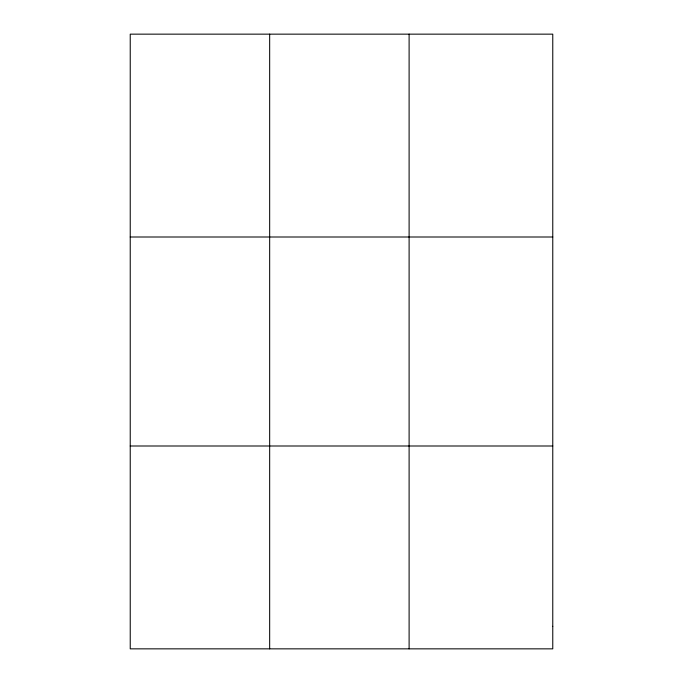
<?xml version="1.0" encoding="UTF-8"?>
<svg xmlns="http://www.w3.org/2000/svg" width="683" height="683" viewBox="0 0 683 683"><rect width="100%" height="100%" fill="white"/><g stroke="black" fill="none" stroke-linecap="round" stroke-linejoin="round"><path stroke-width="1.02" d="M269.665 34.15L269.665 648.85M409.108 34.15L409.108 648.85M130.231 237.001L552.769 237.001M130.231 445.999L552.769 445.999M552.769 626.311L552.769 648.85L130.231 648.85L130.231 34.15L552.769 34.15L552.769 626.311"/></g></svg>
